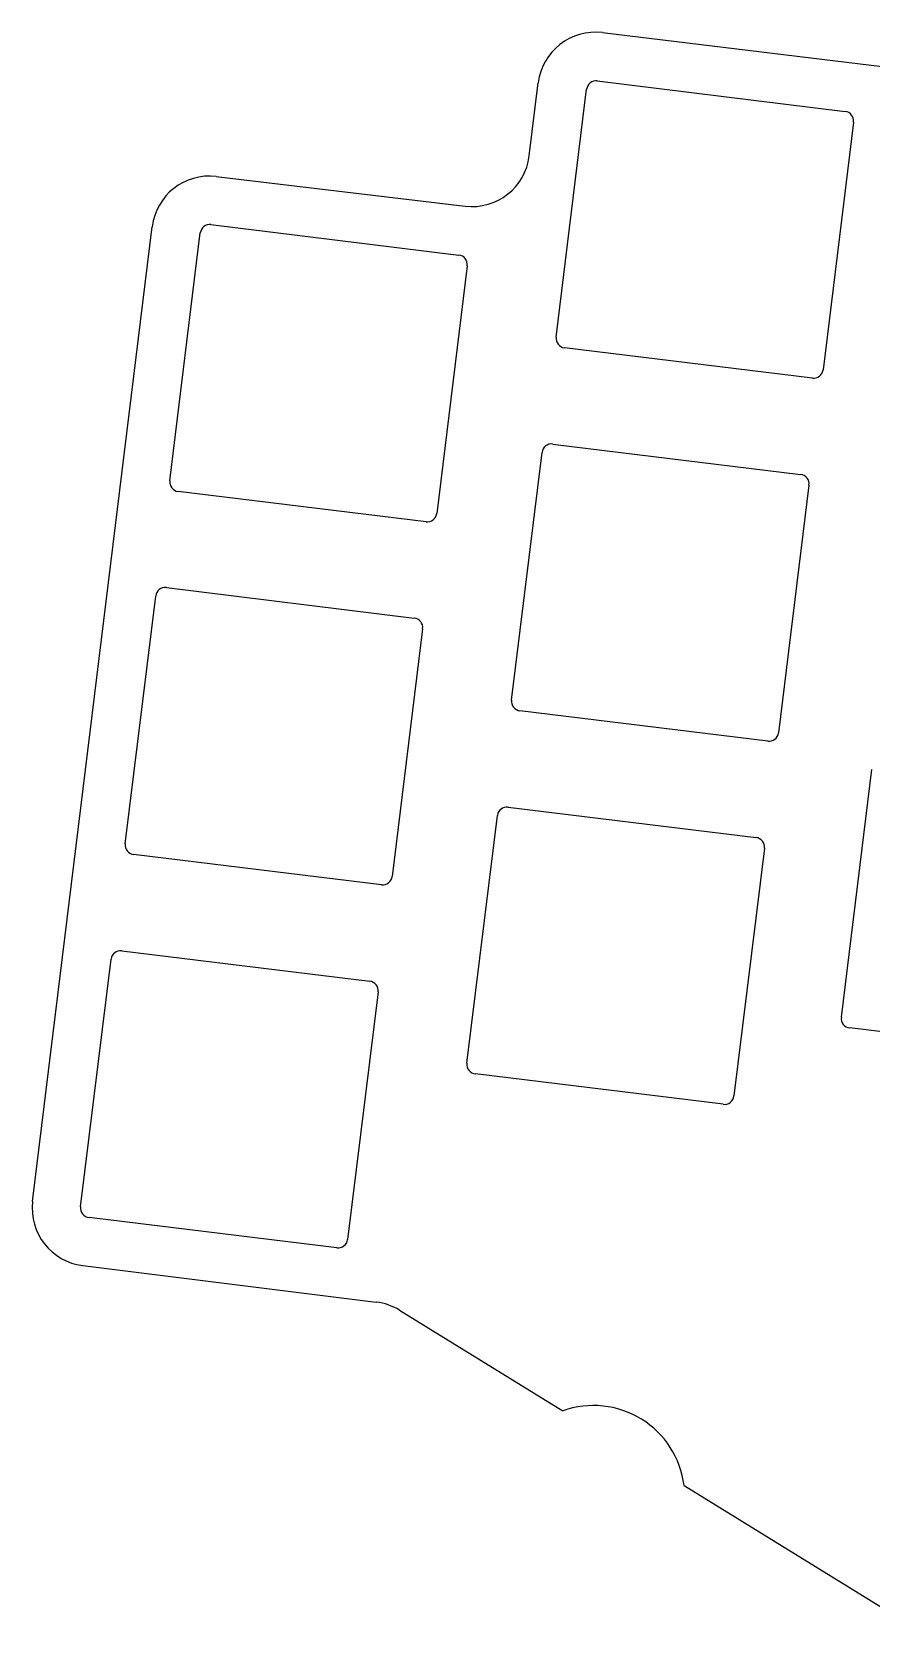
# Model space of a CAD drawing. Header units: millimetres. Extents: x -116 to 116, y -54 to 54.
# Drawn here: x -116.1 to -72.4, y -32.2 to 51.7 of the extents above; entities that cross this region are included whole.
import ezdxf

# ---------------------------------------------------------------- set-up
doc = ezdxf.new("R2010")
doc.units = ezdxf.units.MM
doc.layers.add('Pocket008', color=7, linetype='CONTINUOUS')

msp = doc.modelspace()

# ---------------------------------------------------------------- linework, layer by layer
at = {"layer": 'Pocket008'}
for p, q in [((-86.4369, 51.641, -1.6), (-70.46, 49.7019, -1.6)), ((-86.4369, 51.641, 1.9), (-70.46, 49.7019, 1.9)), ((-86.4369, 51.641, -1.6), (-86.4369, 51.641, 1.9)), ((-86.4369, 51.641, -1.6), (-86.4369, 51.641, 1.9)), ((-86.4369, 51.641, -1.6), (-70.46, 49.7019, -1.6)), ((-86.4369, 51.641, 1.9), (-70.46, 49.7019, 1.9)), ((-90.245, 45.2176, -1.6), (-89.7759, 49.0293, -1.6)), ((-90.245, 45.2176, 1.9), (-89.7759, 49.0293, 1.9)), ((-90.245, 45.2176, -1.6), (-89.7759, 49.0293, -1.6)), ((-90.245, 45.2176, 1.9), (-89.7759, 49.0293, 1.9)), ((-89.7759, 49.0293, -1.6), (-89.7759, 49.0293, 1.9)), ((-89.7759, 49.0293, -1.6), (-89.7759, 49.0293, 1.9)), ((-88.8443, 35.7851, -1.6), (-87.26, 48.6882, -1.6)), ((-88.8443, 35.7851, 1.9), (-87.26, 48.6882, 1.9)), ((-88.8443, 35.7851, 1.9), (-87.26, 48.6882, 1.9)), ((-88.8443, 35.7851, -1.6), (-87.26, 48.6882, -1.6)), ((-87.26, 48.6882, 1.9), (-87.26, 48.6882, -1.6)), ((-87.26, 48.6882, 1.9), (-87.26, 48.6882, -1.6)), ((-86.7028, 49.1235, -1.6), (-73.7997, 47.5392, -1.6)), ((-86.7028, 49.1235, 1.9), (-73.7997, 47.5392, 1.9)), ((-86.7028, 49.1235, 1.9), (-73.7997, 47.5392, 1.9)), ((-86.7028, 49.1235, -1.6), (-73.7997, 47.5392, -1.6)), ((-86.7028, 49.1235, 1.9), (-86.7028, 49.1235, -1.6)), ((-86.7028, 49.1235, 1.9), (-86.7028, 49.1235, -1.6)), ((-73.3643, 46.982, -1.6), (-74.9512, 34.0804, -1.6)), ((-73.3643, 46.982, 1.9), (-74.9512, 34.0804, 1.9)), ((-73.3643, 46.982, 1.9), (-74.9512, 34.0804, 1.9)), ((-73.3643, 46.982, -1.6), (-74.9512, 34.0804, -1.6)), ((-73.7997, 47.5392, 1.9), (-73.7997, 47.5392, -1.6)), ((-73.7997, 47.5392, 1.9), (-73.7997, 47.5392, -1.6)), ((-73.3643, 46.982, 1.9), (-73.3643, 46.982, -1.6)), ((-73.3643, 46.982, 1.9), (-73.3643, 46.982, -1.6)), ((-90.245, 45.2176, -1.6), (-90.245, 45.2176, 1.9)), ((-90.245, 45.2176, -1.6), (-90.245, 45.2176, 1.9)), ((-106.541, 44.1485, -1.6), (-93.5772, 42.6051, -1.6)), ((-106.541, 44.1485, 1.9), (-93.5772, 42.6051, 1.9)), ((-106.541, 44.1485, -1.6), (-106.541, 44.1485, 1.9)), ((-106.541, 44.1485, -1.6), (-106.541, 44.1485, 1.9)), ((-106.541, 44.1485, -1.6), (-93.5772, 42.6051, -1.6)), ((-106.541, 44.1485, 1.9), (-93.5772, 42.6051, 1.9)), ((-93.5772, 42.6051, -1.6), (-93.5772, 42.6051, 1.9)), ((-93.5772, 42.6051, -1.6), (-93.5772, 42.6051, 1.9)), ((-116.096, -9.22559, -1.6), (-109.874, 41.5345, -1.6)), ((-116.096, -9.22559, 1.9), (-109.874, 41.5345, 1.9)), ((-116.096, -9.22559, -1.6), (-109.874, 41.5345, -1.6)), ((-116.096, -9.22559, 1.9), (-109.874, 41.5345, 1.9)), ((-109.874, 41.5345, -1.6), (-109.874, 41.5345, 1.9)), ((-109.874, 41.5345, -1.6), (-109.874, 41.5345, 1.9)), ((-108.955, 28.3052, -1.6), (-107.37, 41.2083, -1.6)), ((-108.955, 28.3052, 1.9), (-107.37, 41.2083, 1.9)), ((-108.955, 28.3052, 1.9), (-107.37, 41.2083, 1.9)), ((-108.955, 28.3052, -1.6), (-107.37, 41.2083, -1.6)), ((-107.37, 41.2083, 1.9), (-107.37, 41.2083, -1.6)), ((-107.37, 41.2083, 1.9), (-107.37, 41.2083, -1.6)), ((-106.813, 41.6436, -1.6), (-93.9099, 40.0593, -1.6)), ((-106.813, 41.6436, 1.9), (-93.9099, 40.0593, 1.9)), ((-106.813, 41.6436, 1.9), (-93.9099, 40.0593, 1.9)), ((-106.813, 41.6436, -1.6), (-93.9099, 40.0593, -1.6)), ((-106.813, 41.6436, 1.9), (-106.813, 41.6436, -1.6)), ((-106.813, 41.6436, 1.9), (-106.813, 41.6436, -1.6)), ((-93.4746, 39.5021, -1.6), (-95.0615, 26.6004, -1.6)), ((-93.4746, 39.5021, 1.9), (-95.0615, 26.6004, 1.9)), ((-93.4746, 39.5021, 1.9), (-95.0615, 26.6004, 1.9)), ((-93.4746, 39.5021, -1.6), (-95.0615, 26.6004, -1.6)), ((-93.9099, 40.0593, 1.9), (-93.9099, 40.0593, -1.6)), ((-93.9099, 40.0593, 1.9), (-93.9099, 40.0593, -1.6)), ((-93.4746, 39.5021, 1.9), (-93.4746, 39.5021, -1.6)), ((-93.4746, 39.5021, 1.9), (-93.4746, 39.5021, -1.6)), ((-88.8443, 35.7851, 1.9), (-88.8443, 35.7851, -1.6)), ((-88.8443, 35.7851, 1.9), (-88.8443, 35.7851, -1.6)), ((-75.5084, 33.645, -1.6), (-88.4089, 35.2279, -1.6)), ((-75.5084, 33.645, 1.9), (-88.4089, 35.2279, 1.9)), ((-88.4089, 35.2279, 1.9), (-88.4089, 35.2279, -1.6)), ((-75.5084, 33.645, 1.9), (-88.4089, 35.2279, 1.9)), ((-88.4089, 35.2279, 1.9), (-88.4089, 35.2279, -1.6)), ((-75.5084, 33.645, -1.6), (-88.4089, 35.2279, -1.6)), ((-75.5084, 33.645, 1.9), (-75.5084, 33.645, -1.6)), ((-75.5084, 33.645, 1.9), (-75.5084, 33.645, -1.6)), ((-74.9512, 34.0804, 1.9), (-74.9512, 34.0804, -1.6)), ((-74.9512, 34.0804, 1.9), (-74.9512, 34.0804, -1.6)), ((-89.0242, 30.2167, -1.6), (-76.1211, 28.6324, -1.6)), ((-89.0242, 30.2167, 1.9), (-76.1211, 28.6324, 1.9)), ((-89.0242, 30.2167, 1.9), (-76.1211, 28.6324, 1.9)), ((-89.0242, 30.2167, -1.6), (-76.1211, 28.6324, -1.6)), ((-89.0242, 30.2167, 1.9), (-89.0242, 30.2167, -1.6)), ((-89.0242, 30.2167, 1.9), (-89.0242, 30.2167, -1.6)), ((-91.1657, 16.8783, -1.6), (-89.5814, 29.7814, -1.6)), ((-91.1657, 16.8783, 1.9), (-89.5814, 29.7814, 1.9)), ((-91.1657, 16.8783, 1.9), (-89.5814, 29.7814, 1.9)), ((-91.1657, 16.8783, -1.6), (-89.5814, 29.7814, -1.6)), ((-89.5814, 29.7814, 1.9), (-89.5814, 29.7814, -1.6)), ((-89.5814, 29.7814, 1.9), (-89.5814, 29.7814, -1.6)), ((-76.1211, 28.6324, 1.9), (-76.1211, 28.6324, -1.6)), ((-76.1211, 28.6324, 1.9), (-76.1211, 28.6324, -1.6)), ((-108.955, 28.3052, 1.9), (-108.955, 28.3052, -1.6)), ((-108.955, 28.3052, 1.9), (-108.955, 28.3052, -1.6)), ((-95.6187, 26.1651, -1.6), (-108.519, 27.748, -1.6)), ((-95.6187, 26.1651, 1.9), (-108.519, 27.748, 1.9)), ((-108.519, 27.748, 1.9), (-108.519, 27.748, -1.6)), ((-95.6187, 26.1651, 1.9), (-108.519, 27.748, 1.9)), ((-108.519, 27.748, 1.9), (-108.519, 27.748, -1.6)), ((-95.6187, 26.1651, -1.6), (-108.519, 27.748, -1.6)), ((-75.6858, 28.0752, -1.6), (-77.2727, 15.1736, -1.6)), ((-75.6858, 28.0752, 1.9), (-77.2727, 15.1736, 1.9)), ((-75.6858, 28.0752, 1.9), (-77.2727, 15.1736, 1.9)), ((-75.6858, 28.0752, -1.6), (-77.2727, 15.1736, -1.6)), ((-75.6858, 28.0752, 1.9), (-75.6858, 28.0752, -1.6)), ((-75.6858, 28.0752, 1.9), (-75.6858, 28.0752, -1.6)), ((-95.6187, 26.1651, 1.9), (-95.6187, 26.1651, -1.6)), ((-95.6187, 26.1651, 1.9), (-95.6187, 26.1651, -1.6)), ((-95.0615, 26.6004, 1.9), (-95.0615, 26.6004, -1.6)), ((-95.0615, 26.6004, 1.9), (-95.0615, 26.6004, -1.6)), ((-109.134, 22.7368, -1.6), (-96.2314, 21.1525, -1.6)), ((-109.134, 22.7368, 1.9), (-96.2314, 21.1525, 1.9)), ((-109.134, 22.7368, 1.9), (-96.2314, 21.1525, 1.9)), ((-109.134, 22.7368, -1.6), (-96.2314, 21.1525, -1.6)), ((-109.134, 22.7368, 1.9), (-109.134, 22.7368, -1.6)), ((-109.134, 22.7368, 1.9), (-109.134, 22.7368, -1.6)), ((-111.276, 9.39835, -1.6), (-109.692, 22.3015, -1.6)), ((-111.276, 9.39835, 1.9), (-109.692, 22.3015, 1.9)), ((-111.276, 9.39835, 1.9), (-109.692, 22.3015, 1.9)), ((-111.276, 9.39835, -1.6), (-109.692, 22.3015, -1.6)), ((-109.692, 22.3015, 1.9), (-109.692, 22.3015, -1.6)), ((-109.692, 22.3015, 1.9), (-109.692, 22.3015, -1.6)), ((-96.2314, 21.1525, 1.9), (-96.2314, 21.1525, -1.6)), ((-96.2314, 21.1525, 1.9), (-96.2314, 21.1525, -1.6)), ((-95.7961, 20.5953, -1.6), (-97.383, 7.69363, -1.6)), ((-95.7961, 20.5953, 1.9), (-97.383, 7.69363, 1.9)), ((-95.7961, 20.5953, 1.9), (-97.383, 7.69363, 1.9)), ((-95.7961, 20.5953, -1.6), (-97.383, 7.69363, -1.6)), ((-95.7961, 20.5953, 1.9), (-95.7961, 20.5953, -1.6)), ((-95.7961, 20.5953, 1.9), (-95.7961, 20.5953, -1.6)), ((-91.1657, 16.8783, 1.9), (-91.1657, 16.8783, -1.6)), ((-91.1657, 16.8783, 1.9), (-91.1657, 16.8783, -1.6)), ((-77.8299, 14.7382, -1.6), (-90.7304, 16.3211, -1.6)), ((-77.8299, 14.7382, 1.9), (-90.7304, 16.3211, 1.9)), ((-90.7304, 16.3211, 1.9), (-90.7304, 16.3211, -1.6)), ((-77.8299, 14.7382, 1.9), (-90.7304, 16.3211, 1.9)), ((-90.7304, 16.3211, 1.9), (-90.7304, 16.3211, -1.6)), ((-77.8299, 14.7382, -1.6), (-90.7304, 16.3211, -1.6)), ((-77.2727, 15.1736, 1.9), (-77.2727, 15.1736, -1.6)), ((-77.2727, 15.1736, 1.9), (-77.2727, 15.1736, -1.6)), ((-77.8299, 14.7382, 1.9), (-77.8299, 14.7382, -1.6)), ((-77.8299, 14.7382, 1.9), (-77.8299, 14.7382, -1.6)), ((-74.0015, 0.3646, -1.6), (-72.4172, 13.2677, -1.6)), ((-74.0015, 0.3646, 1.9), (-72.4172, 13.2677, 1.9)), ((-74.0015, 0.3646, 1.9), (-72.4172, 13.2677, 1.9)), ((-74.0015, 0.3646, -1.6), (-72.4172, 13.2677, -1.6)), ((-72.4172, 13.2677, 1.9), (-72.4172, 13.2677, -1.6)), ((-72.4172, 13.2677, 1.9), (-72.4172, 13.2677, -1.6)), ((-91.3457, 11.3099, -1.6), (-78.4426, 9.72561, -1.6)), ((-91.3457, 11.3099, 1.9), (-78.4426, 9.72561, 1.9)), ((-91.3457, 11.3099, 1.9), (-78.4426, 9.72561, 1.9)), ((-91.3457, 11.3099, -1.6), (-78.4426, 9.72561, -1.6)), ((-91.3457, 11.3099, 1.9), (-91.3457, 11.3099, -1.6)), ((-91.3457, 11.3099, 1.9), (-91.3457, 11.3099, -1.6)), ((-93.4872, -2.02853, -1.6), (-91.9029, 10.8746, -1.6)), ((-93.4872, -2.02853, 1.9), (-91.9029, 10.8746, 1.9)), ((-93.4872, -2.02853, 1.9), (-91.9029, 10.8746, 1.9)), ((-93.4872, -2.02853, -1.6), (-91.9029, 10.8746, -1.6)), ((-91.9029, 10.8746, 1.9), (-91.9029, 10.8746, -1.6)), ((-91.9029, 10.8746, 1.9), (-91.9029, 10.8746, -1.6)), ((-111.276, 9.39835, 1.9), (-111.276, 9.39835, -1.6)), ((-111.276, 9.39835, 1.9), (-111.276, 9.39835, -1.6)), ((-78.4426, 9.72561, 1.9), (-78.4426, 9.72561, -1.6)), ((-78.4426, 9.72561, 1.9), (-78.4426, 9.72561, -1.6)), ((-97.9402, 7.25829, -1.6), (-110.841, 8.84115, -1.6)), ((-97.9402, 7.25829, 1.9), (-110.841, 8.84115, 1.9)), ((-110.841, 8.84115, 1.9), (-110.841, 8.84115, -1.6)), ((-97.9402, 7.25829, 1.9), (-110.841, 8.84115, 1.9)), ((-110.841, 8.84115, 1.9), (-110.841, 8.84115, -1.6)), ((-97.9402, 7.25829, -1.6), (-110.841, 8.84115, -1.6)), ((-78.0072, 9.1684, -1.6), (-79.5942, -3.73326, -1.6)), ((-78.0072, 9.1684, 1.9), (-79.5942, -3.73326, 1.9)), ((-78.0072, 9.1684, 1.9), (-79.5942, -3.73326, 1.9)), ((-78.0072, 9.1684, -1.6), (-79.5942, -3.73326, -1.6)), ((-78.0072, 9.1684, 1.9), (-78.0072, 9.1684, -1.6)), ((-78.0072, 9.1684, 1.9), (-78.0072, 9.1684, -1.6)), ((-97.383, 7.69363, 1.9), (-97.383, 7.69363, -1.6)), ((-97.383, 7.69363, 1.9), (-97.383, 7.69363, -1.6)), ((-97.9402, 7.25829, 1.9), (-97.9402, 7.25829, -1.6)), ((-97.9402, 7.25829, 1.9), (-97.9402, 7.25829, -1.6)), ((-113.597, -9.50846, -1.6), (-112.013, 3.39464, -1.6)), ((-113.597, -9.50846, 1.9), (-112.013, 3.39464, 1.9)), ((-113.597, -9.50846, 1.9), (-112.013, 3.39464, 1.9)), ((-113.597, -9.50846, -1.6), (-112.013, 3.39464, -1.6)), ((-112.013, 3.39464, 1.9), (-112.013, 3.39464, -1.6)), ((-112.013, 3.39464, 1.9), (-112.013, 3.39464, -1.6)), ((-111.456, 3.82998, -1.6), (-98.5529, 2.24568, -1.6)), ((-111.456, 3.82998, 1.9), (-98.5529, 2.24568, 1.9)), ((-111.456, 3.82998, 1.9), (-98.5529, 2.24568, 1.9)), ((-111.456, 3.82998, -1.6), (-98.5529, 2.24568, -1.6)), ((-111.456, 3.82998, 1.9), (-111.456, 3.82998, -1.6)), ((-111.456, 3.82998, 1.9), (-111.456, 3.82998, -1.6)), ((-98.1175, 1.68847, -1.6), (-99.7044, -11.2132, -1.6)), ((-98.1175, 1.68847, 1.9), (-99.7044, -11.2132, 1.9)), ((-98.1175, 1.68847, 1.9), (-99.7044, -11.2132, 1.9)), ((-98.1175, 1.68847, -1.6), (-99.7044, -11.2132, -1.6)), ((-98.5529, 2.24568, 1.9), (-98.5529, 2.24568, -1.6)), ((-98.5529, 2.24568, 1.9), (-98.5529, 2.24568, -1.6)), ((-98.1175, 1.68847, 1.9), (-98.1175, 1.68847, -1.6)), ((-98.1175, 1.68847, 1.9), (-98.1175, 1.68847, -1.6)), ((-74.0015, 0.3646, 1.9), (-74.0015, 0.3646, -1.6)), ((-74.0015, 0.3646, 1.9), (-74.0015, 0.3646, -1.6)), ((-60.6657, -1.77547, -1.6), (-73.5662, -0.19261, -1.6)), ((-60.6657, -1.77547, 1.9), (-73.5662, -0.19261, 1.9)), ((-73.5662, -0.19261, 1.9), (-73.5662, -0.19261, -1.6)), ((-60.6657, -1.77547, 1.9), (-73.5662, -0.19261, 1.9)), ((-73.5662, -0.19261, 1.9), (-73.5662, -0.19261, -1.6)), ((-60.6657, -1.77547, -1.6), (-73.5662, -0.19261, -1.6)), ((-93.4872, -2.02853, 1.9), (-93.4872, -2.02853, -1.6)), ((-93.4872, -2.02853, 1.9), (-93.4872, -2.02853, -1.6)), ((-80.1514, -4.1686, -1.6), (-93.0519, -2.58574, -1.6)), ((-80.1514, -4.1686, 1.9), (-93.0519, -2.58574, 1.9)), ((-93.0519, -2.58574, 1.9), (-93.0519, -2.58574, -1.6)), ((-80.1514, -4.1686, 1.9), (-93.0519, -2.58574, 1.9)), ((-93.0519, -2.58574, 1.9), (-93.0519, -2.58574, -1.6)), ((-80.1514, -4.1686, -1.6), (-93.0519, -2.58574, -1.6)), ((-80.1514, -4.1686, 1.9), (-80.1514, -4.1686, -1.6)), ((-80.1514, -4.1686, 1.9), (-80.1514, -4.1686, -1.6)), ((-79.5942, -3.73326, 1.9), (-79.5942, -3.73326, -1.6)), ((-79.5942, -3.73326, 1.9), (-79.5942, -3.73326, -1.6)), ((-116.096, -9.22559, -1.6), (-116.096, -9.22559, 1.9)), ((-116.096, -9.22559, -1.6), (-116.096, -9.22559, 1.9)), ((-113.597, -9.50846, 1.9), (-113.597, -9.50846, -1.6)), ((-113.597, -9.50846, 1.9), (-113.597, -9.50846, -1.6)), ((-100.262, -11.6485, -1.6), (-113.162, -10.0657, -1.6)), ((-100.262, -11.6485, 1.9), (-113.162, -10.0657, 1.9)), ((-113.162, -10.0657, 1.9), (-113.162, -10.0657, -1.6)), ((-100.262, -11.6485, 1.9), (-113.162, -10.0657, 1.9)), ((-113.162, -10.0657, 1.9), (-113.162, -10.0657, -1.6)), ((-100.262, -11.6485, -1.6), (-113.162, -10.0657, -1.6)), ((-100.262, -11.6485, 1.9), (-100.262, -11.6485, -1.6)), ((-100.262, -11.6485, 1.9), (-100.262, -11.6485, -1.6)), ((-99.7044, -11.2132, 1.9), (-99.7044, -11.2132, -1.6)), ((-99.7044, -11.2132, 1.9), (-99.7044, -11.2132, -1.6)), ((-113.488, -12.5677, -1.6), (-113.488, -12.5677, 1.9)), ((-113.488, -12.5677, -1.6), (-98.2081, -14.4676, -1.6)), ((-113.488, -12.5677, 1.9), (-98.2081, -14.4676, 1.9)), ((-113.488, -12.5677, -1.6), (-98.2081, -14.4676, -1.6)), ((-113.488, -12.5677, 1.9), (-98.2081, -14.4676, 1.9)), ((-113.488, -12.5677, -1.6), (-113.488, -12.5677, 1.9)), ((-98.2081, -14.4676, -1.6), (-98.2081, -14.4676, 1.9)), ((-98.2081, -14.4676, -1.6), (-98.2081, -14.4676, 1.9)), ((-97.004, -14.8909, -1.6), (-97.004, -14.8909, 1.9)), ((-97.004, -14.8909, -1.6), (-97.004, -14.8909, 1.9)), ((-97.004, -14.8909, -1.6), (-88.5021, -20.1315, -1.6)), ((-97.004, -14.8909, 1.9), (-88.5021, -20.1315, 1.9)), ((-97.004, -14.8909, -1.6), (-88.5021, -20.1315, -1.6)), ((-97.004, -14.8909, 1.9), (-88.5021, -20.1315, 1.9)), ((-88.5021, -20.1315, -1.6), (-88.5021, -20.1315, 1.9)), ((-88.5021, -20.1315, -1.6), (-88.5021, -20.1315, 1.9)), ((-82.1893, -24.0237, -1.6), (-68.9082, -32.2102, -1.6)), ((-82.1893, -24.0237, 1.9), (-68.9082, -32.2102, 1.9)), ((-82.1893, -24.0237, -1.6), (-82.1893, -24.0237, 1.9)), ((-82.1893, -24.0237, -1.6), (-82.1893, -24.0237, 1.9)), ((-82.1893, -24.0237, -1.6), (-68.9082, -32.2102, -1.6)), ((-82.1893, -24.0237, 1.9), (-68.9082, -32.2102, 1.9))]:
    msp.add_line(p, q, dxfattribs=at)
for centre, radius, start, end in [((-86.7983, 48.6629, -1.6), 2.99999, 83.0794, 172.984), ((-86.7983, 48.6629, 1.9), 2.99999, 83.0794, 172.984), ((-86.7983, 48.6629, -1.6), 2.99999, 83.0794, 172.984), ((-86.7983, 48.6629, 1.9), 2.99999, 83.0794, 172.984), ((-86.7637, 48.6273, -1.6), 0.5, 83.0002, 173), ((-86.7637, 48.6273, 1.9), 0.5, 83.0002, 173), ((-86.7637, 48.6273, 1.9), 0.5, 83.0002, 173), ((-86.7637, 48.6273, -1.6), 0.5, 83.0002, 173), ((-73.8606, 47.043, -1.6), 0.5, -6.99985, 82.9998), ((-73.8606, 47.043, 1.9), 0.5, -6.99985, 82.9998), ((-73.8606, 47.043, 1.9), 0.5, -6.99985, 82.9998), ((-73.8606, 47.043, -1.6), 0.5, -6.99985, 82.9998), ((-93.2225, 45.5841, -1.6), 3.00002, -96.7886, -7.0169), ((-93.2225, 45.5841, 1.9), 3.00002, -96.7886, -7.0169), ((-93.2225, 45.5841, -1.6), 3.00002, -96.7886, -7.0169), ((-93.2225, 45.5841, 1.9), 3.00002, -96.7886, -7.0169), ((-106.896, 41.1695, -1.6), 3.00003, 83.2116, 173.011), ((-106.896, 41.1695, 1.9), 3.00003, 83.2116, 173.011), ((-106.896, 41.1695, -1.6), 3.00003, 83.2116, 173.011), ((-106.896, 41.1695, 1.9), 3.00003, 83.2116, 173.011), ((-106.874, 41.1473, -1.6), 0.5, 83.0002, 173), ((-106.874, 41.1473, 1.9), 0.5, 83.0002, 173), ((-106.874, 41.1473, 1.9), 0.5, 83.0002, 173), ((-106.874, 41.1473, -1.6), 0.5, 83.0002, 173), ((-93.9709, 39.563, -1.6), 0.5, -6.99985, 82.9998), ((-93.9709, 39.563, 1.9), 0.5, -6.99985, 82.9998), ((-93.9709, 39.563, 1.9), 0.5, -6.99985, 82.9998), ((-93.9709, 39.563, -1.6), 0.5, -6.99985, 82.9998), ((-88.348, 35.7242, -1.6), 0.5, 173, -97.0002), ((-88.348, 35.7242, 1.9), 0.5, 173, -97.0002), ((-88.348, 35.7242, 1.9), 0.5, 173, -97.0002), ((-88.348, 35.7242, -1.6), 0.5, 173, -97.0002), ((-75.4475, 34.1413, -1.6), 0.5, -96.9998, -7.00015), ((-75.4475, 34.1413, 1.9), 0.5, -96.9998, -7.00015), ((-75.4475, 34.1413, 1.9), 0.5, -96.9998, -7.00015), ((-75.4475, 34.1413, -1.6), 0.5, -96.9998, -7.00015), ((-89.0852, 29.7204, -1.6), 0.5, 83.0002, 173), ((-89.0852, 29.7204, 1.9), 0.5, 83.0002, 173), ((-89.0852, 29.7204, 1.9), 0.5, 83.0002, 173), ((-89.0852, 29.7204, -1.6), 0.5, 83.0002, 173), ((-76.1821, 28.1361, -1.6), 0.5, -6.99985, 82.9998), ((-76.1821, 28.1361, 1.9), 0.5, -6.99985, 82.9998), ((-76.1821, 28.1361, 1.9), 0.5, -6.99985, 82.9998), ((-76.1821, 28.1361, -1.6), 0.5, -6.99985, 82.9998), ((-108.458, 28.2442, -1.6), 0.5, 173, -97.0002), ((-108.458, 28.2442, 1.9), 0.5, 173, -97.0002), ((-108.458, 28.2442, 1.9), 0.5, 173, -97.0002), ((-108.458, 28.2442, -1.6), 0.5, 173, -97.0002), ((-95.5578, 26.6614, -1.6), 0.5, -96.9998, -7.00015), ((-95.5578, 26.6614, 1.9), 0.5, -96.9998, -7.00015), ((-95.5578, 26.6614, 1.9), 0.5, -96.9998, -7.00015), ((-95.5578, 26.6614, -1.6), 0.5, -96.9998, -7.00015), ((-109.195, 22.2405, -1.6), 0.5, 83.0002, 173), ((-109.195, 22.2405, 1.9), 0.5, 83.0002, 173), ((-109.195, 22.2405, 1.9), 0.5, 83.0002, 173), ((-109.195, 22.2405, -1.6), 0.5, 83.0002, 173), ((-96.2923, 20.6562, -1.6), 0.5, -6.99985, 82.9998), ((-96.2923, 20.6562, 1.9), 0.5, -6.99985, 82.9998), ((-96.2923, 20.6562, 1.9), 0.5, -6.99985, 82.9998), ((-96.2923, 20.6562, -1.6), 0.5, -6.99985, 82.9998), ((-90.6695, 16.8173, -1.6), 0.5, 173, -97.0002), ((-90.6695, 16.8173, 1.9), 0.5, 173, -97.0002), ((-90.6695, 16.8173, 1.9), 0.5, 173, -97.0002), ((-90.6695, 16.8173, -1.6), 0.5, 173, -97.0002), ((-77.769, 15.2345, -1.6), 0.5, -96.9998, -7.00015), ((-77.769, 15.2345, 1.9), 0.5, -96.9998, -7.00015), ((-77.769, 15.2345, 1.9), 0.5, -96.9998, -7.00015), ((-77.769, 15.2345, -1.6), 0.5, -96.9998, -7.00015), ((-91.4066, 10.8136, -1.6), 0.5, 83.0002, 173), ((-91.4066, 10.8136, 1.9), 0.5, 83.0002, 173), ((-91.4066, 10.8136, 1.9), 0.5, 83.0002, 173), ((-91.4066, 10.8136, -1.6), 0.5, 83.0002, 173), ((-110.78, 9.33742, -1.6), 0.5, 173, -97.0002), ((-110.78, 9.33742, 1.9), 0.5, 173, -97.0002), ((-110.78, 9.33742, 1.9), 0.5, 173, -97.0002), ((-110.78, 9.33742, -1.6), 0.5, 173, -97.0002), ((-78.5035, 9.22933, -1.6), 0.5, -6.99985, 82.9998), ((-78.5035, 9.22933, 1.9), 0.5, -6.99985, 82.9998), ((-78.5035, 9.22933, 1.9), 0.5, -6.99985, 82.9998), ((-78.5035, 9.22933, -1.6), 0.5, -6.99985, 82.9998), ((-97.8792, 7.75456, -1.6), 0.5, -96.9998, -7.00015), ((-97.8792, 7.75456, 1.9), 0.5, -96.9998, -7.00015), ((-97.8792, 7.75456, 1.9), 0.5, -96.9998, -7.00015), ((-97.8792, 7.75456, -1.6), 0.5, -96.9998, -7.00015), ((-111.517, 3.33371, -1.6), 0.5, 83.0002, 173), ((-111.517, 3.33371, 1.9), 0.5, 83.0002, 173), ((-111.517, 3.33371, 1.9), 0.5, 83.0002, 173), ((-111.517, 3.33371, -1.6), 0.5, 83.0002, 173), ((-98.6138, 1.7494, -1.6), 0.5, -6.99985, 82.9998), ((-98.6138, 1.7494, 1.9), 0.5, -6.99985, 82.9998), ((-98.6138, 1.7494, 1.9), 0.5, -6.99985, 82.9998), ((-98.6138, 1.7494, -1.6), 0.5, -6.99985, 82.9998), ((-73.5052, 0.30366, -1.6), 0.5, 173, -97.0002), ((-73.5052, 0.30366, 1.9), 0.5, 173, -97.0002), ((-73.5052, 0.30366, 1.9), 0.5, 173, -97.0002), ((-73.5052, 0.30366, -1.6), 0.5, 173, -97.0002), ((-92.9909, -2.08946, -1.6), 0.5, 173, -97.0002), ((-92.9909, -2.08946, 1.9), 0.5, 173, -97.0002), ((-92.9909, -2.08946, 1.9), 0.5, 173, -97.0002), ((-92.9909, -2.08946, -1.6), 0.5, 173, -97.0002), ((-80.0904, -3.67232, -1.6), 0.5, -96.9998, -7.00015), ((-80.0904, -3.67232, 1.9), 0.5, -96.9998, -7.00015), ((-80.0904, -3.67232, 1.9), 0.5, -96.9998, -7.00015), ((-80.0904, -3.67232, -1.6), 0.5, -96.9998, -7.00015), ((-113.118, -9.5905, -1.6), 3.0001, 173.014, -97.0895), ((-113.118, -9.5905, 1.9), 3.0001, 173.014, -97.0895), ((-113.118, -9.5905, -1.6), 3.0001, 173.014, -97.0895), ((-113.118, -9.5905, 1.9), 3.0001, 173.014, -97.0895), ((-113.101, -9.56939, -1.6), 0.5, 173, -97.0002), ((-113.101, -9.56939, 1.9), 0.5, 173, -97.0002), ((-113.101, -9.56939, 1.9), 0.5, 173, -97.0002), ((-113.101, -9.56939, -1.6), 0.5, 173, -97.0002), ((-100.201, -11.1522, -1.6), 0.5, -96.9998, -7.00015), ((-100.201, -11.1522, 1.9), 0.5, -96.9998, -7.00015), ((-100.201, -11.1522, 1.9), 0.5, -96.9998, -7.00015), ((-100.201, -11.1522, -1.6), 0.5, -96.9998, -7.00015), ((-98.5783, -17.4445, -1.6), 2.9999, 58.3483, 82.9127), ((-98.5783, -17.4445, 1.9), 2.9999, 58.3483, 82.9127), ((-98.5783, -17.4445, -1.6), 2.9999, 58.3483, 82.9127), ((-98.5783, -17.4445, 1.9), 2.9999, 58.3483, 82.9127), ((-86.9036, -24.6045, -1.6), 4.75, 7.02343, 109.665), ((-86.9036, -24.6045, 1.9), 4.75, 7.02343, 109.665), ((-86.9036, -24.6045, -1.6), 4.75, 7.02343, 109.665), ((-86.9036, -24.6045, 1.9), 4.75, 7.02343, 109.665)]:
    msp.add_arc(centre, radius, start, end, dxfattribs=at)

doc.saveas('drawing.dxf')
